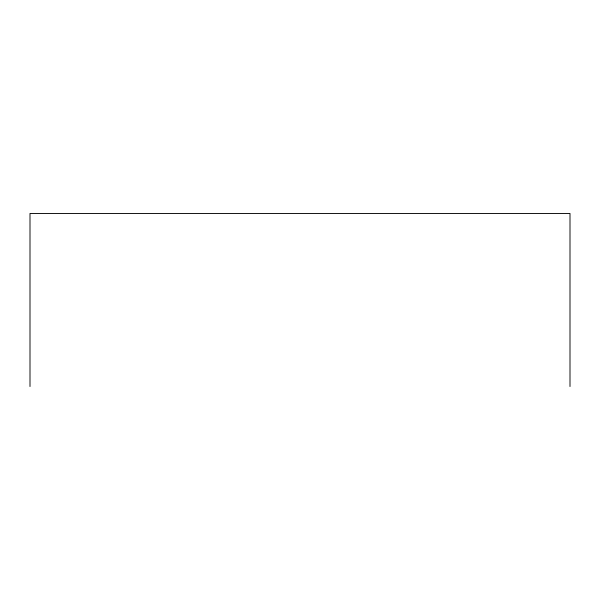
<?xml version="1.0" encoding="UTF-8"?>
<svg xmlns="http://www.w3.org/2000/svg" width="600" height="600" viewBox="0 0 600 600"><rect width="100%" height="100%" fill="white"/><g stroke="black" fill="none" stroke-linecap="round" stroke-linejoin="round"><path stroke-width="0.9" d="M570 386.528L570 213.472L30 213.472L30 386.528"/></g></svg>
